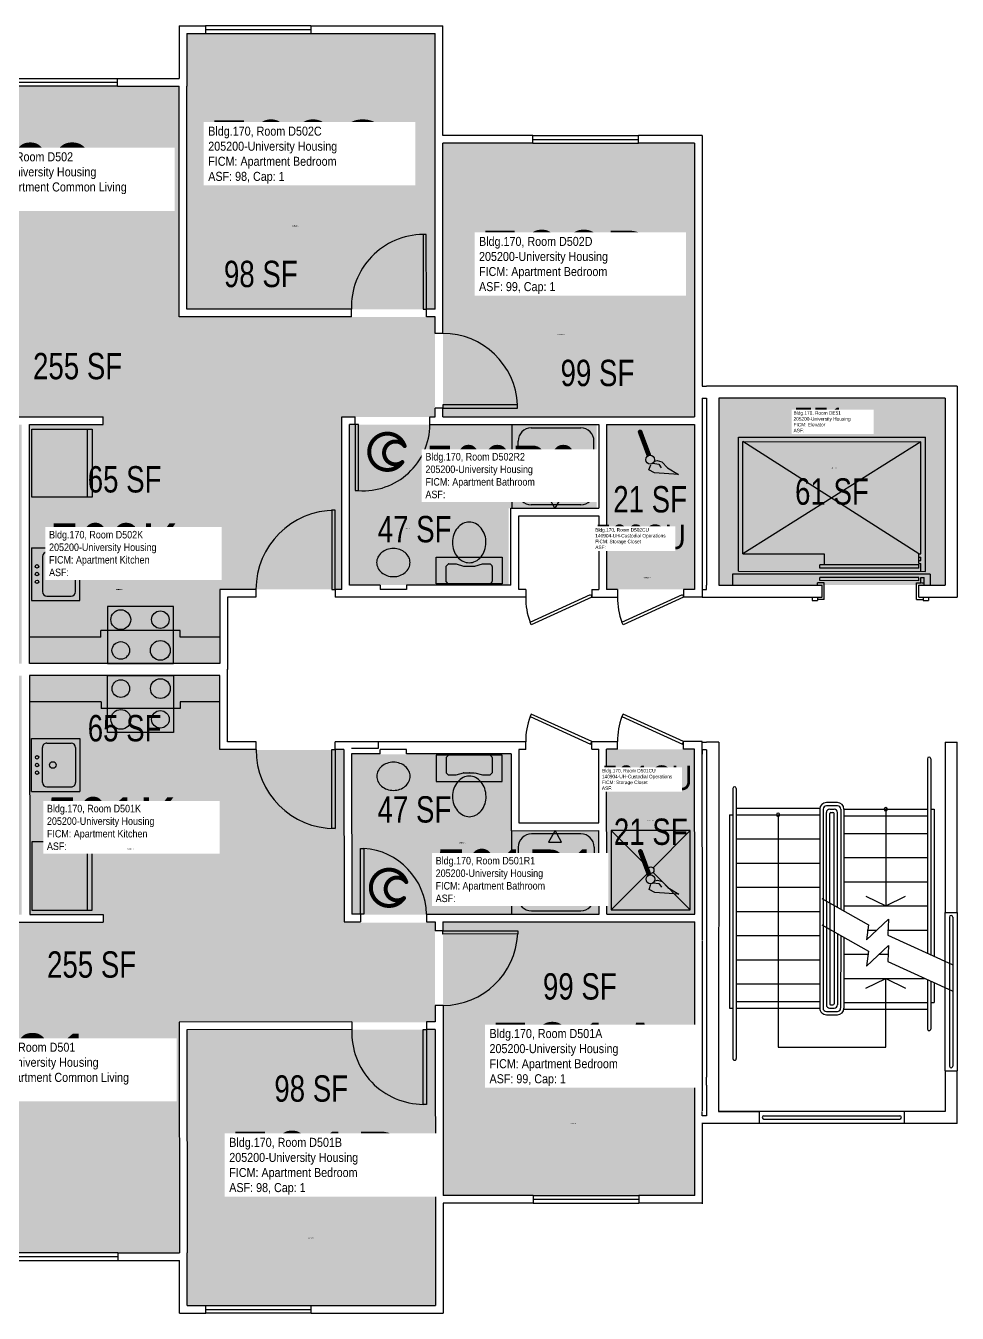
# Model space of a CAD drawing. Header units: inches. Extents: x -54 to 1917, y -52 to 2058.
# Drawn here: x 178 to 602, y 0 to 586 of the extents above; entities that cross this region are included whole.
import ezdxf
from ezdxf.enums import TextEntityAlignment as Align

# ---------------------------------------------------------------- set-up
doc = ezdxf.new("R2010")
doc.units = ezdxf.units.IN
doc.header["$LTSCALE"] = 10
doc.header["$MEASUREMENT"] = 0
doc.layers.get('0').update_dxf_attribs({"linetype": 'CONTINUOUS'})
for name, color, linetype in [('A-DOOR', 2, 'CONTINUOUS'), ('A-FLOR', 3, 'CONTINUOUS'), ('A-GLAZ', 1, 'CONTINUOUS'), ('A-IDEN-ICON', 4, 'CONTINUOUS'), ('A-IDEN-RNUM', 7, 'CONTINUOUS'), ('A-IDEN-SNUM', 4, 'CONTINUOUS'), ('A-IDEN-VNUM', 4, 'CONTINUOUS'), ('A-WALL', 5, 'CONTINUOUS'), ('AREA-TEXT', 3, 'CONTINUOUS'), ('P-SANR-FIXT', 2, 'CONTINUOUS'), ('Rooms-Category-Color', 7, 'CONTINUOUS'), ('Rooms-College-Color', 7, 'CONTINUOUS'), ('Rooms-Department-Color', 7, 'CONTINUOUS'), ('Rooms-Division-Color', 7, 'CONTINUOUS'), ('Rooms-Information', 7, 'CONTINUOUS')]:
    doc.layers.add(name, color=color, linetype=linetype)
doc.styles.add('CP_AREA', font='arial.ttf', dxfattribs={"height": 15})
doc.styles.add('CP_ROOMSNUMBER', font='arial.ttf', dxfattribs={"height": 1})
doc.styles.add('CP_ROOMVNUMBER', font='arial.ttf', dxfattribs={"width": 0.85, "height": 0.075})

# ---------------------------------------------------------------- blocks, each defined once
blk = doc.blocks.new('CPCUST')
at = {"color": 0, "linetype": 'ByBlock'}
for p, q in [((0.0262, -0.0408), (0.0446, -0.0406)), ((0.0297, -0.0341), (0.0376, -0.0302)), ((0.0376, -0.0302), (0.0533, -0.0324)), ((0.0446, -0.0406), (0.0543, -0.0505)), ((0.0533, -0.0324), (0.0745, -0.0479)), ((0.0171, -0.0639), (0.02, -0.0466)), ((0.0358, -0.0705), (0.0171, -0.0639)), ((0.1117, -0.0625), (0.0358, -0.0705)), ((0.0745, -0.0479), (0.1117, -0.0625))]:
    blk.add_line(p, q, dxfattribs=at)
at = {"color": 0, "linetype": 'ByBlock', "const_width": 0.0075}
blk.add_lwpolyline([(-0.0332, 0.0481, 1), (-0.0268, 0.0519, 1)], format="xyb", close=True, dxfattribs=at)
at = {"color": 0, "linetype": 'ByBlock', "const_width": 0.015}
blk.add_lwpolyline([(-0.03, 0.05), (0.01, -0.0193)], dxfattribs=at)
at = {"color": 0, "linetype": 'ByBlock'}
blk.add_circle((0.0158, -0.0313), 0.0141, dxfattribs=at)
blk = doc.blocks.new('CPBATH')
at = {"color": 0, "linetype": 'ByBlock', "const_width": 0.0127}
for points in [[(0.0571, 0.0168, 0.861492), (-0.0551, 0, 1)], [(-0.0551, 0, 0.726902), (0.0487, -0.0337, 1)], [(0.0571, 0.0168, 0.729002), (-0.0084, -0.0042, 1)], [(-0.0084, -0.0042, 0.609468), (0.0487, -0.0337, 1)]]:
    blk.add_lwpolyline(points, format="xyb", dxfattribs=at)
at = {"color": 0, "linetype": 'ByBlock', "const_width": 0.00637}
for points in [[(0.0544, 0.0152, 1), (0.0599, 0.0184, 1)], [(0.0459, -0.0353, 1), (0.0515, -0.0321, 1)]]:
    blk.add_lwpolyline(points, format="xyb", close=True, dxfattribs=at)

msp = doc.modelspace()

# ---------------------------------------------------------------- hatches: boundary and pattern name
at = {"layer": 'Rooms-Category-Color', "true_color": 0x728ef3}
for points in [[(251.57, 582.77), (364.57, 582.77), (364.57, 457.27), (251.57, 457.27)], [(360.56, 408.22), (364.56, 408.22), (364.56, 412.22), (364.56, 453.72), (248.06, 453.72), (248.06, 558.72), (120.06, 558.72), (120.06, 453.72), (52.06, 453.72), (52.06, 408.22), (56.06, 408.22), (90.06, 408.22), (141.31, 408.22), (141.31, 404.72), (136.06, 404.72), (136.06, 295.97), (176.56, 295.97), (176.56, 404.72), (171.31, 404.72), (171.31, 408.22), (213.55, 408.22), (213.55, 404.72), (266.56, 404.72), (266.56, 329.77), (322.06, 329.77), (322.06, 408.22)], [(368.07, 532.77), (482.59, 532.77), (482.6, 408.27), (368.1, 408.27)], [(266.56, 404.72), (180.06, 404.72), (180.06, 295.97), (266.56, 295.97)], [(329.56, 404.72), (325.56, 404.72), (325.56, 331.72), (398.06, 331.72), (398.06, 366.72), (438.06, 366.72), (438.06, 404.72), (359.56, 404.72)], [(442.57, 404.77), (482.57, 404.77), (482.57, 329.77), (442.57, 329.77)], [(360.56, 178.22), (364.56, 178.22), (364.56, 174.22), (364.56, 132.72), (248.06, 132.72), (248.06, 27.72), (120.06, 27.72), (120.06, 132.72), (52.06, 132.72), (52.06, 178.22), (56.06, 178.22), (90.06, 178.22), (141.31, 178.22), (141.31, 181.72), (136.06, 181.72), (136.06, 290.47), (176.56, 290.47), (176.56, 181.72), (171.31, 181.72), (171.31, 178.22), (213.55, 178.22), (213.55, 181.72), (266.56, 181.72), (266.56, 256.67), (323.06, 256.72), (323.06, 178.22)], [(266.56, 181.72), (180.06, 181.72), (180.06, 290.47), (266.56, 290.47)], [(330.56, 181.72), (326.56, 181.72), (326.56, 254.72), (399.06, 254.72), (399.06, 219.72), (439.06, 219.72), (439.06, 181.72), (360.56, 181.72)], [(442.65, 257.02), (482.65, 257.03), (482.65, 182.03), (442.65, 182.02)], [(368.11, 178.48), (482.64, 178.55), (482.71, 54.05), (368.21, 53.98)], [(251.73, 3.92), (364.73, 3.98), (364.66, 129.48), (251.66, 129.42)]]:
    msp.add_hatch(color=171, dxfattribs=at).paths.add_polyline_path(points)
at = {"layer": 'Rooms-Category-Color', "true_color": 0xadadad}
msp.add_hatch(color=253, dxfattribs=at).paths.add_polyline_path([(493.57, 331.83), (596.57, 331.82), (596.58, 416.82), (493.58, 416.83)])
at = {"layer": 'Rooms-College-Color', "true_color": 0xadadad}
for points in [[(251.57, 582.77), (364.57, 582.77), (364.57, 457.27), (251.57, 457.27)], [(360.56, 408.22), (364.56, 408.22), (364.56, 412.22), (364.56, 453.72), (248.06, 453.72), (248.06, 558.72), (120.06, 558.72), (120.06, 453.72), (52.06, 453.72), (52.06, 408.22), (56.06, 408.22), (90.06, 408.22), (141.31, 408.22), (141.31, 404.72), (136.06, 404.72), (136.06, 295.97), (176.56, 295.97), (176.56, 404.72), (171.31, 404.72), (171.31, 408.22), (213.55, 408.22), (213.55, 404.72), (266.56, 404.72), (266.56, 329.77), (322.06, 329.77), (322.06, 408.22)], [(368.07, 532.77), (482.59, 532.77), (482.6, 408.27), (368.1, 408.27)], [(493.57, 331.83), (596.57, 331.82), (596.58, 416.82), (493.58, 416.83)], [(266.56, 404.72), (180.06, 404.72), (180.06, 295.97), (266.56, 295.97)], [(329.56, 404.72), (325.56, 404.72), (325.56, 331.72), (398.06, 331.72), (398.06, 366.72), (438.06, 366.72), (438.06, 404.72), (359.56, 404.72)], [(442.57, 404.77), (482.57, 404.77), (482.57, 329.77), (442.57, 329.77)], [(360.56, 178.22), (364.56, 178.22), (364.56, 174.22), (364.56, 132.72), (248.06, 132.72), (248.06, 27.72), (120.06, 27.72), (120.06, 132.72), (52.06, 132.72), (52.06, 178.22), (56.06, 178.22), (90.06, 178.22), (141.31, 178.22), (141.31, 181.72), (136.06, 181.72), (136.06, 290.47), (176.56, 290.47), (176.56, 181.72), (171.31, 181.72), (171.31, 178.22), (213.55, 178.22), (213.55, 181.72), (266.56, 181.72), (266.56, 256.67), (323.06, 256.72), (323.06, 178.22)], [(266.56, 181.72), (180.06, 181.72), (180.06, 290.47), (266.56, 290.47)], [(330.56, 181.72), (326.56, 181.72), (326.56, 254.72), (399.06, 254.72), (399.06, 219.72), (439.06, 219.72), (439.06, 181.72), (360.56, 181.72)], [(442.65, 257.02), (482.65, 257.03), (482.65, 182.03), (442.65, 182.02)], [(368.11, 178.48), (482.64, 178.55), (482.71, 54.05), (368.21, 53.98)], [(251.73, 3.92), (364.73, 3.98), (364.66, 129.48), (251.66, 129.42)]]:
    msp.add_hatch(color=253, dxfattribs=at).paths.add_polyline_path(points)
at = {"layer": 'Rooms-Department-Color', "true_color": 0x604aed}
for points in [[(251.57, 582.77), (364.57, 582.77), (364.57, 457.27), (251.57, 457.27)], [(360.56, 408.22), (364.56, 408.22), (364.56, 412.22), (364.56, 453.72), (248.06, 453.72), (248.06, 558.72), (120.06, 558.72), (120.06, 453.72), (52.06, 453.72), (52.06, 408.22), (56.06, 408.22), (90.06, 408.22), (141.31, 408.22), (141.31, 404.72), (136.06, 404.72), (136.06, 295.97), (176.56, 295.97), (176.56, 404.72), (171.31, 404.72), (171.31, 408.22), (213.55, 408.22), (213.55, 404.72), (266.56, 404.72), (266.56, 329.77), (322.06, 329.77), (322.06, 408.22)], [(368.07, 532.77), (482.59, 532.77), (482.6, 408.27), (368.1, 408.27)], [(266.56, 404.72), (180.06, 404.72), (180.06, 295.97), (266.56, 295.97)], [(329.56, 404.72), (325.56, 404.72), (325.56, 331.72), (398.06, 331.72), (398.06, 366.72), (438.06, 366.72), (438.06, 404.72), (359.56, 404.72)], [(442.57, 404.77), (482.57, 404.77), (482.57, 329.77), (442.57, 329.77)], [(360.56, 178.22), (364.56, 178.22), (364.56, 174.22), (364.56, 132.72), (248.06, 132.72), (248.06, 27.72), (120.06, 27.72), (120.06, 132.72), (52.06, 132.72), (52.06, 178.22), (56.06, 178.22), (90.06, 178.22), (141.31, 178.22), (141.31, 181.72), (136.06, 181.72), (136.06, 290.47), (176.56, 290.47), (176.56, 181.72), (171.31, 181.72), (171.31, 178.22), (213.55, 178.22), (213.55, 181.72), (266.56, 181.72), (266.56, 256.67), (323.06, 256.72), (323.06, 178.22)], [(266.56, 181.72), (180.06, 181.72), (180.06, 290.47), (266.56, 290.47)], [(330.56, 181.72), (326.56, 181.72), (326.56, 254.72), (399.06, 254.72), (399.06, 219.72), (439.06, 219.72), (439.06, 181.72), (360.56, 181.72)], [(442.65, 257.02), (482.65, 257.03), (482.65, 182.03), (442.65, 182.02)], [(368.11, 178.48), (482.64, 178.55), (482.71, 54.05), (368.21, 53.98)], [(251.73, 3.92), (364.73, 3.98), (364.66, 129.48), (251.66, 129.42)]]:
    msp.add_hatch(color=173, dxfattribs=at).paths.add_polyline_path(points)
at = {"layer": 'Rooms-Department-Color', "true_color": 0xacacac}
msp.add_hatch(color=253, dxfattribs=at).paths.add_polyline_path([(493.57, 331.83), (596.57, 331.82), (596.58, 416.82), (493.58, 416.83)])
at = {"layer": 'Rooms-Division-Color', "true_color": 0x604aed}
for points in [[(251.57, 582.77), (364.57, 582.77), (364.57, 457.27), (251.57, 457.27)], [(360.56, 408.22), (364.56, 408.22), (364.56, 412.22), (364.56, 453.72), (248.06, 453.72), (248.06, 558.72), (120.06, 558.72), (120.06, 453.72), (52.06, 453.72), (52.06, 408.22), (56.06, 408.22), (90.06, 408.22), (141.31, 408.22), (141.31, 404.72), (136.06, 404.72), (136.06, 295.97), (176.56, 295.97), (176.56, 404.72), (171.31, 404.72), (171.31, 408.22), (213.55, 408.22), (213.55, 404.72), (266.56, 404.72), (266.56, 329.77), (322.06, 329.77), (322.06, 408.22)], [(368.07, 532.77), (482.59, 532.77), (482.6, 408.27), (368.1, 408.27)], [(266.56, 404.72), (180.06, 404.72), (180.06, 295.97), (266.56, 295.97)], [(329.56, 404.72), (325.56, 404.72), (325.56, 331.72), (398.06, 331.72), (398.06, 366.72), (438.06, 366.72), (438.06, 404.72), (359.56, 404.72)], [(442.57, 404.77), (482.57, 404.77), (482.57, 329.77), (442.57, 329.77)], [(360.56, 178.22), (364.56, 178.22), (364.56, 174.22), (364.56, 132.72), (248.06, 132.72), (248.06, 27.72), (120.06, 27.72), (120.06, 132.72), (52.06, 132.72), (52.06, 178.22), (56.06, 178.22), (90.06, 178.22), (141.31, 178.22), (141.31, 181.72), (136.06, 181.72), (136.06, 290.47), (176.56, 290.47), (176.56, 181.72), (171.31, 181.72), (171.31, 178.22), (213.55, 178.22), (213.55, 181.72), (266.56, 181.72), (266.56, 256.67), (323.06, 256.72), (323.06, 178.22)], [(266.56, 181.72), (180.06, 181.72), (180.06, 290.47), (266.56, 290.47)], [(330.56, 181.72), (326.56, 181.72), (326.56, 254.72), (399.06, 254.72), (399.06, 219.72), (439.06, 219.72), (439.06, 181.72), (360.56, 181.72)], [(442.65, 257.02), (482.65, 257.03), (482.65, 182.03), (442.65, 182.02)], [(368.11, 178.48), (482.64, 178.55), (482.71, 54.05), (368.21, 53.98)], [(251.73, 3.92), (364.73, 3.98), (364.66, 129.48), (251.66, 129.42)]]:
    msp.add_hatch(color=173, dxfattribs=at).paths.add_polyline_path(points)
at = {"layer": 'Rooms-Division-Color', "true_color": 0xadadad}
msp.add_hatch(color=253, dxfattribs=at).paths.add_polyline_path([(493.57, 331.83), (596.57, 331.82), (596.58, 416.82), (493.58, 416.83)])

# ---------------------------------------------------------------- linework, layer by layer
at = {"layer": 'A-DOOR'}
for p, q in [((359.06, 491.27), (359.07, 457.27)), ((360.56, 491.27), (359.06, 491.27)), ((360.57, 457.27), (360.56, 491.27)), ((359.07, 457.27), (360.57, 457.27)), ((402.05, 413.77), (368.05, 413.77)), ((368.05, 413.77), (368.05, 412.27)), ((368.05, 412.27), (402.05, 412.27)), ((402.05, 412.27), (402.05, 413.77)), ((328.2, 404.77), (328.2, 374.77)), ((329.7, 404.77), (328.2, 404.77)), ((329.7, 374.77), (329.7, 404.77)), ((328.2, 374.77), (329.7, 374.77)), ((317.57, 365.77), (317.57, 329.77)), ((319.07, 365.77), (317.57, 365.77)), ((319.07, 329.77), (319.07, 365.77)), ((317.57, 329.77), (319.07, 329.77)), ((407.77, 314.89), (435.3, 327.42)), ((435.82, 326.27), (408.29, 313.74)), ((435.3, 327.42), (435.82, 326.27)), ((449.52, 314.89), (477.05, 327.42)), ((477.57, 326.27), (450.04, 313.74)), ((477.05, 327.42), (477.57, 326.27)), ((408.29, 313.74), (407.77, 314.89)), ((450.04, 313.74), (449.52, 314.89)), ((408.3, 273.04), (407.78, 271.89)), ((407.78, 271.89), (435.32, 259.37)), ((435.84, 260.52), (408.3, 273.04)), ((450.05, 273.06), (449.53, 271.91)), ((449.53, 271.91), (477.07, 259.4)), ((477.59, 260.54), (450.05, 273.06)), ((435.32, 259.37), (435.84, 260.52)), ((477.07, 259.4), (477.59, 260.54)), ((317.61, 220.96), (317.59, 256.96)), ((317.59, 256.96), (319.09, 256.96)), ((319.09, 256.96), (319.11, 220.96)), ((319.11, 220.96), (317.61, 220.96)), ((330.62, 211.96), (332.12, 211.96)), ((330.64, 181.96), (330.62, 211.96)), ((332.12, 211.96), (332.14, 181.96)), ((332.14, 181.96), (330.64, 181.96)), ((368.12, 174.48), (402.12, 174.5)), ((368.12, 172.98), (368.12, 174.48)), ((402.12, 173), (368.12, 172.98)), ((402.12, 174.5), (402.12, 173)), ((359.17, 95.48), (359.16, 129.48)), ((359.16, 129.48), (360.66, 129.48)), ((360.66, 129.48), (360.67, 95.48)), ((360.67, 95.48), (359.17, 95.48))]:
    msp.add_line(p, q, dxfattribs=at)
for centre, radius, start, end in [((359.27, 458.53), 32.74, 90.37521, 182.2112), ((368.03, 412.21), 34.06, 2.61913, 89.92593), ((331.83, 405.06), 30.37, 265.97113, 359.44973), ((319.07, 329.77), 36, 90.00104, 180.00104), ((434.9, 325.38), 29.09, 178.24893, 201.15028), ((476.65, 325.38), 29.09, 178.24893, 201.15028), ((434.92, 261.41), 29.09, 158.88213, 181.78348), ((476.67, 261.43), 29.09, 158.88213, 181.78348), ((319.09, 256.96), 36, 180.03137, 270.03137), ((330.04, 181.44), 30.6, 1.01298, 86.11216), ((368.09, 174.54), 34.06, 270.10648, 357.41328), ((359.37, 128.22), 32.74, 177.82121, 269.6572)]:
    msp.add_arc(centre, radius, start, end, dxfattribs=at)
at = {"layer": 'A-FLOR'}
for p, q in [((502.56, 338.02), (502.57, 399.02)), ((502.57, 399.02), (587.57, 399.01)), ((587.56, 338.01), (587.57, 399.01)), ((504.56, 346.02), (504.57, 397.02)), ((585.57, 397.01), (504.56, 346.02)), ((504.57, 397.02), (585.57, 397.01)), ((584.56, 346.01), (504.57, 397.02)), ((585.56, 346.01), (585.57, 397.01)), ((504.56, 346.02), (541.56, 346.02)), ((541.56, 346.02), (541.56, 341.02)), ((584.56, 346.01), (585.56, 346.01)), ((584.56, 341.51), (584.56, 346.01)), ((584.56, 341.01), (539.56, 341.02)), ((539.56, 339.52), (539.56, 341.02)), ((584.56, 344.51), (585.56, 344.51)), ((584.56, 343.01), (585.56, 343.01)), ((584.56, 341.51), (585.56, 341.51)), ((584.56, 339.51), (584.56, 341.01)), ((585.56, 343.01), (585.56, 344.51)), ((585.56, 338.01), (585.56, 341.51)), ((499.81, 336.77), (499.81, 331.77)), ((589.81, 336.76), (499.81, 336.77)), ((502.56, 338.02), (587.56, 338.01)), ((584.56, 339.51), (539.56, 339.52)), ((539.56, 333.77), (539.56, 335.27)), ((584.56, 335.26), (539.56, 335.27)), ((584.56, 333.76), (584.56, 335.26)), ((585.56, 332.76), (585.56, 335.26)), ((585.56, 335.26), (587.06, 335.26)), ((587.06, 331.76), (587.06, 335.26)), ((589.81, 336.76), (589.81, 331.76)), ((541.56, 332.77), (538.56, 332.77)), ((538.56, 331.77), (538.56, 332.77)), ((584.56, 333.76), (539.56, 333.77)), ((541.56, 325.27), (541.56, 332.77)), ((583.56, 325.26), (583.56, 332.76)), ((583.56, 332.76), (585.56, 332.76)), ((585.81, 332.76), (586.81, 332.76)), ((536.07, 326.27), (536.07, 324.77)), ((536.07, 324.77), (538.57, 324.77)), ((538.57, 326.27), (538.57, 324.77)), ((538.57, 326.27), (538.57, 325.27)), ((541.56, 325.27), (538.57, 325.27)), ((583.56, 325.26), (586.55, 325.26)), ((586.55, 326.26), (586.55, 324.76)), ((586.55, 324.76), (589.05, 324.76)), ((589.05, 326.26), (589.05, 324.76)), ((588.55, 252.76), (588.54, 164.15)), ((590.05, 252.76), (590.04, 163.47)), ((500.05, 239.27), (500.04, 116.27)), ((501.55, 239.27), (501.54, 116.27)), ((501.55, 230.27), (539.59, 230.27)), ((539.55, 229.77), (539.54, 139.27)), ((541.05, 229.77), (541.04, 139.27)), ((547.55, 232.77), (542.55, 232.77)), ((547.55, 231.27), (542.55, 231.27)), ((544.05, 229.77), (546.05, 229.77)), ((549.05, 229.77), (549.05, 184.15)), ((550.55, 229.77), (588.55, 229.76)), ((550.55, 229.77), (550.55, 183.3)), ((569.55, 229.76), (569.55, 185.76)), ((590.05, 229.76), (591.55, 229.76)), ((591.55, 229.76), (591.54, 162.79)), ((498.55, 227.27), (498.54, 139.27)), ((498.55, 227.27), (500.05, 227.27)), ((501.55, 227.27), (539.55, 227.27)), ((520.55, 227.27), (520.54, 121.48)), ((542.55, 187.98), (542.55, 228.27)), ((544.05, 187.13), (544.05, 227.77)), ((544.55, 228.27), (545.55, 228.27)), ((546.05, 185.99), (546.05, 227.77)), ((547.55, 185.14), (547.55, 228.27)), ((550.55, 226.77), (588.55, 226.76)), ((550.55, 218.77), (588.55, 218.76)), ((501.55, 216.27), (539.55, 216.27)), ((501.55, 205.27), (539.55, 205.27)), ((550.55, 207.77), (588.55, 207.76)), ((501.55, 194.27), (539.55, 194.27)), ((550.55, 196.77), (588.55, 196.76)), ((540.54, 189.12), (561.64, 177.15)), ((542.55, 187.98), (542.54, 140.77)), ((560.55, 190.16), (569.55, 185.76)), ((569.55, 185.76), (578.55, 190.16)), ((501.55, 183.27), (539.55, 183.27)), ((544.05, 187.13), (544.04, 141.27)), ((546.05, 185.99), (546.04, 141.27)), ((547.55, 185.14), (547.55, 185)), ((550.55, 185.77), (588.55, 185.76)), ((540.54, 177.12), (561.64, 165.15)), ((560.81, 170.3), (570.77, 179.68)), ((561.64, 177.15), (560.81, 170.3)), ((570.77, 179.68), (570.47, 172.45)), ((598.55, 180.65), (598.54, 112.87)), ((600.05, 180.65), (600.04, 112.87)), ((501.55, 172.27), (539.55, 172.27)), ((547.55, 173), (547.54, 140.77)), ((549.05, 172.15), (549.04, 139.27)), ((550.55, 171.3), (550.54, 139.27)), ((561.1, 174.76), (565.3, 174.76)), ((570.31, 174.76), (588.55, 174.76)), ((570.47, 172.45), (599.79, 159.17)), ((560.81, 158.3), (570.77, 167.68)), ((561.64, 165.15), (560.81, 158.3)), ((570.77, 167.68), (570.47, 160.45)), ((501.54, 161.27), (539.54, 161.27)), ((550.54, 163.77), (561.22, 163.76)), ((566.36, 163.76), (570.35, 163.76)), ((570.47, 160.45), (599.78, 147.17)), ((550.54, 152.77), (587.19, 152.76)), ((560.54, 148.37), (569.54, 152.77)), ((569.54, 152.77), (578.54, 148.37)), ((569.54, 121.47), (569.54, 152.77)), ((501.54, 150.27), (539.54, 150.27)), ((588.54, 152.15), (588.54, 129.76)), ((590.04, 151.47), (590.04, 129.76)), ((591.54, 150.79), (591.54, 141.76)), ((501.54, 142.27), (539.54, 142.27)), ((544.54, 140.77), (545.54, 140.77)), ((550.54, 141.77), (588.54, 141.76)), ((590.04, 141.76), (591.54, 141.76)), ((498.54, 139.27), (500.04, 139.27)), ((501.54, 139.27), (539.54, 139.27)), ((542.54, 137.77), (547.54, 137.77)), ((542.54, 136.27), (547.54, 136.27)), ((544.04, 139.27), (546.04, 139.27)), ((550.54, 138.77), (588.54, 138.76)), ((520.54, 121.48), (569.54, 121.47)), ((514.15, 90.27), (575.92, 90.26)), ((514.15, 88.77), (575.92, 88.76))]:
    msp.add_line(p, q, dxfattribs=at)
for centre, radius, start, end in [((589.3, 252.76), 0.75, 359.9938, 179.9938), ((500.8, 239.27), 0.75, 359.9938, 179.9938), ((542.55, 229.77), 3, 89.9938, 179.9938), ((542.55, 229.77), 1.5, 89.9938, 179.9938), ((544.05, 228.27), 1.5, 89.9938, 179.9938), ((546.05, 228.27), 1.5, 359.9938, 89.9938), ((547.55, 229.77), 3, 359.9938, 89.9938), ((547.55, 229.77), 1.5, 359.9938, 89.9938), ((569.55, 229.76), 0.75, 89.9938, 269.9938), ((569.55, 229.76), 0.75, 269.9938, 89.9938), ((520.55, 227.27), 0.75, 89.9938, 269.9938), ((520.55, 227.27), 0.75, 269.9938, 89.9938), ((544.55, 227.77), 0.5, 89.9938, 179.9938), ((545.55, 227.77), 0.5, 359.9938, 89.9938), ((599.3, 180.65), 0.75, 359.9938, 179.9938), ((544.04, 140.77), 1.5, 179.9938, 269.9938), ((544.54, 141.27), 0.5, 179.9938, 269.9938), ((545.54, 141.27), 0.5, 269.9938, 359.9938), ((546.04, 140.77), 1.5, 269.9938, 359.9938), ((542.54, 139.27), 3, 179.9938, 269.9938), ((542.54, 139.27), 1.5, 179.9938, 269.9938), ((547.54, 139.27), 1.5, 269.9938, 359.9938), ((547.54, 139.27), 3, 269.9938, 359.9938), ((589.29, 129.76), 0.75, 179.9938, 359.9938), ((500.79, 116.27), 0.75, 179.9938, 359.9938), ((599.29, 112.87), 0.75, 179.9938, 359.9938), ((514.15, 89.52), 0.75, 89.9938, 269.9938), ((575.92, 89.51), 0.75, 269.9938, 89.9938)]:
    msp.add_arc(centre, radius, start, end, dxfattribs=at)
at = {"layer": 'A-GLAZ'}
for p, q in [((308.07, 586.27), (260.07, 586.27)), ((260.07, 584.52), (308.07, 584.52)), ((260.07, 582.77), (308.07, 582.77)), ((148.07, 562.27), (220.07, 562.27)), ((220.07, 560.52), (148.07, 560.52)), ((220.07, 558.77), (148.07, 558.77)), ((409.07, 536.27), (457.07, 536.27)), ((409.07, 534.52), (457.07, 534.52)), ((409.07, 532.77), (457.07, 532.77)), ((409.21, 54.01), (457.21, 54.03)), ((409.21, 52.26), (457.21, 52.28)), ((409.21, 50.51), (457.21, 50.53)), ((220.22, 27.9), (148.22, 27.86)), ((220.22, 26.15), (148.22, 26.11)), ((148.22, 24.36), (220.22, 24.4)), ((260.23, 3.92), (308.23, 3.95)), ((260.23, 2.17), (308.23, 2.2)), ((308.23, 0.45), (260.23, 0.42))]:
    msp.add_line(p, q, dxfattribs=at)
at = {"layer": 'A-WALL'}
for p, q in [((248.07, 586.27), (248.07, 562.27)), ((248.07, 586.27), (260.07, 586.27)), ((260.07, 586.27), (260.07, 582.77)), ((308.07, 586.27), (308.07, 582.77)), ((308.07, 586.27), (368.07, 586.27)), ((368.07, 536.27), (368.07, 586.27)), ((251.57, 582.77), (251.57, 558.77)), ((251.57, 582.77), (260.07, 582.77)), ((308.07, 582.77), (364.57, 582.77)), ((364.57, 536.27), (364.57, 582.77)), ((220.07, 558.77), (220.07, 562.27)), ((220.07, 562.27), (248.07, 562.27)), ((220.07, 558.77), (248.07, 558.77)), ((248.07, 453.77), (248.07, 558.77)), ((251.57, 457.27), (251.57, 558.77)), ((364.57, 457.27), (364.57, 536.27)), ((409.07, 536.27), (368.07, 536.27)), ((409.07, 532.77), (409.07, 536.27)), ((457.07, 532.77), (457.07, 536.27)), ((486.07, 536.27), (457.07, 536.27)), ((486.07, 536.27), (486.07, 530.77)), ((368.07, 446.27), (368.07, 532.77)), ((409.07, 532.77), (368.07, 532.77)), ((482.57, 532.77), (457.07, 532.77)), ((482.57, 532.77), (482.57, 408.27)), ((486.07, 532.77), (486.07, 499.77)), ((486.07, 499.77), (486.07, 494.27)), ((486.07, 494.27), (486.07, 422.27)), ((326.57, 457.27), (251.57, 457.27)), ((326.57, 453.77), (326.57, 457.27)), ((360.57, 453.77), (360.57, 457.27)), ((364.57, 457.27), (360.57, 457.27)), ((326.57, 453.77), (248.07, 453.77)), ((364.57, 453.77), (360.57, 453.77)), ((364.57, 446.27), (364.57, 453.77)), ((368.07, 446.27), (364.57, 446.27)), ((486.07, 422.27), (488.07, 422.27)), ((596.57, 422.26), (488.07, 422.27)), ((602.08, 422.26), (596.58, 422.26)), ((602.07, 422.26), (602.06, 326.26)), ((486.07, 416.77), (486.07, 331.77)), ((486.07, 416.77), (488.07, 416.77)), ((488.07, 416.77), (488.06, 331.77)), ((493.57, 416.77), (493.56, 331.77)), ((596.57, 416.76), (493.57, 416.77)), ((596.57, 416.76), (596.56, 331.76)), ((368.05, 412.27), (364.57, 412.27)), ((364.57, 408.27), (364.57, 412.27)), ((368.05, 408.27), (368.05, 412.27)), ((171.32, 408.27), (213.56, 408.27)), ((180.07, 404.77), (213.56, 404.77)), ((180.07, 296.02), (180.07, 404.77)), ((213.56, 404.77), (213.56, 408.27)), ((322.07, 408.27), (328.2, 408.27)), ((322.07, 329.77), (322.07, 408.27)), ((328.2, 404.77), (325.57, 404.77)), ((325.57, 331.77), (325.57, 404.77)), ((328.2, 404.77), (328.2, 408.27)), ((362.2, 404.77), (362.2, 408.27)), ((362.2, 408.27), (364.57, 408.27)), ((362.2, 404.77), (439.07, 404.77)), ((368.05, 408.27), (482.57, 408.27)), ((439.07, 404.77), (439.07, 366.77)), ((442.57, 404.77), (442.57, 329.77)), ((442.57, 404.77), (482.57, 404.77)), ((482.57, 404.77), (482.57, 329.77)), ((399.07, 366.77), (439.07, 366.77)), ((399.07, 331.77), (399.07, 366.77)), ((402.57, 363.27), (439.07, 363.27)), ((402.57, 329.77), (402.57, 363.27)), ((439.07, 363.27), (439.07, 329.77)), ((283.07, 329.77), (266.57, 329.77)), ((266.57, 329.77), (266.57, 296.02)), ((283.07, 329.77), (283.07, 326.27)), ((322.07, 329.77), (319.07, 329.77)), ((319.07, 329.77), (319.07, 326.27)), ((339.57, 331.77), (325.57, 331.77)), ((339.57, 331.77), (339.57, 329.77)), ((351.57, 329.77), (339.57, 329.77)), ((351.57, 331.77), (351.57, 329.77)), ((399.07, 331.77), (351.57, 331.77)), ((405.82, 329.77), (402.57, 329.77)), ((405.82, 329.77), (405.82, 326.27)), ((435.82, 329.77), (435.82, 326.27)), ((435.82, 329.77), (439.07, 329.77)), ((447.57, 329.77), (442.57, 329.77)), ((447.57, 329.77), (447.57, 326.27)), ((477.57, 329.77), (477.57, 326.27)), ((482.57, 329.77), (477.57, 329.77)), ((486.07, 331.77), (486.07, 329.77)), ((486.07, 331.77), (486.07, 326.27)), ((486.07, 329.77), (488.07, 329.77)), ((486.07, 329.77), (488.07, 329.77)), ((488.07, 329.77), (488.07, 331.77)), ((493.56, 331.77), (540.56, 331.77)), ((540.56, 326.27), (540.56, 331.77)), ((584.56, 326.26), (584.56, 331.76)), ((584.56, 331.76), (596.56, 331.76)), ((283.07, 326.27), (270.07, 326.27)), ((270.07, 326.27), (270.07, 293.27)), ((405.82, 326.27), (319.07, 326.27)), ((435.82, 326.27), (447.57, 326.27)), ((486.07, 326.27), (477.57, 326.27)), ((486.07, 326.27), (488.07, 326.27)), ((488.06, 326.27), (540.56, 326.27)), ((584.56, 326.26), (602.06, 326.26)), ((266.57, 296.02), (180.07, 296.02)), ((270.09, 260.43), (270.07, 293.43)), ((266.58, 290.68), (180.08, 290.63)), ((180.08, 290.63), (180.14, 181.88)), ((266.59, 256.93), (266.58, 290.68)), ((283.09, 260.44), (270.09, 260.43)), ((283.09, 256.94), (283.09, 260.44)), ((326.59, 260.46), (319.09, 260.46)), ((319.09, 256.96), (319.09, 260.46)), ((338.59, 260.47), (326.59, 260.46)), ((405.84, 260.5), (338.59, 260.47)), ((338.59, 260.47), (338.59, 257.47)), ((405.84, 257), (405.84, 260.5)), ((435.84, 260.52), (447.59, 260.53)), ((435.84, 257.02), (435.84, 260.52)), ((447.59, 257.03), (447.59, 260.53)), ((486.09, 260.55), (477.59, 260.54)), ((477.59, 257.04), (477.59, 260.54)), ((486.08, 260.27), (488.08, 260.27)), ((486.1, 255.05), (486.09, 260.55)), ((493.55, 260.27), (488.05, 260.27)), ((493.55, 260.27), (493.54, 92.27)), ((596.55, 260.26), (602.05, 260.26)), ((596.55, 260.26), (596.55, 182.76)), ((602.05, 182.76), (602.05, 260.26)), ((283.09, 256.94), (266.59, 256.93)), ((323.09, 256.96), (319.09, 256.96)), ((323.09, 256.96), (323.14, 178.46)), ((338.59, 257.47), (326.59, 257.46)), ((339.6, 254.97), (326.6, 254.96)), ((326.6, 254.96), (326.64, 181.96)), ((339.6, 254.97), (339.59, 256.97)), ((351.59, 256.97), (339.59, 256.97)), ((351.6, 254.97), (351.59, 256.97)), ((399.1, 255), (351.6, 254.97)), ((399.1, 255), (399.11, 220)), ((405.84, 257), (402.59, 257)), ((402.59, 257), (402.61, 223.5)), ((435.84, 257.02), (439.09, 257.02)), ((439.11, 223.52), (439.09, 257.02)), ((447.59, 257.03), (442.59, 257.02)), ((442.64, 182.02), (442.59, 257.02)), ((482.59, 257.05), (477.59, 257.04)), ((482.64, 182.05), (482.59, 257.05)), ((486.08, 256.77), (486.08, 254.77)), ((488.07, 256.77), (486.08, 256.77)), ((486.14, 170.05), (486.1, 255.05)), ((488.05, 256.77), (488.04, 107.77)), ((402.61, 223.5), (439.11, 223.52)), ((399.11, 220), (439.11, 220.02)), ((439.14, 182.02), (439.11, 220.02)), ((180.14, 181.88), (213.62, 181.9)), ((213.62, 181.9), (213.63, 178.4)), ((330.64, 181.96), (326.64, 181.96)), ((330.64, 181.96), (330.64, 178.46)), ((360.64, 181.98), (439.14, 182.02)), ((360.64, 181.98), (360.64, 178.48)), ((442.64, 182.02), (482.64, 182.05)), ((596.54, 110.76), (596.55, 182.76)), ((596.55, 182.76), (602.05, 182.76)), ((602.05, 182.76), (602.04, 110.76)), ((171.39, 178.38), (213.63, 178.4)), ((323.14, 178.46), (330.64, 178.46)), ((360.64, 178.48), (364.64, 178.48)), ((364.64, 178.48), (364.64, 174.48)), ((368.11, 178.48), (482.64, 178.55)), ((368.11, 178.48), (368.12, 174.48)), ((482.71, 54.05), (482.64, 178.55)), ((368.12, 174.48), (364.64, 174.48)), ((486.08, 169.77), (486.08, 164.27)), ((486.18, 92.55), (486.15, 164.55)), ((368.16, 140.48), (364.66, 140.48)), ((364.66, 140.48), (364.66, 132.98)), ((368.16, 140.48), (368.21, 53.98)), ((326.66, 132.96), (248.16, 132.92)), ((248.16, 132.92), (248.22, 27.92)), ((326.66, 129.46), (251.66, 129.42)), ((251.66, 129.42), (251.72, 27.92)), ((326.66, 132.96), (326.66, 129.46)), ((360.66, 132.98), (360.66, 129.48)), ((364.66, 132.98), (360.66, 132.98)), ((364.66, 129.48), (360.66, 129.48)), ((364.66, 129.48), (364.71, 50.48)), ((488.05, 104.27), (488.05, 107.77)), ((596.54, 110.76), (596.54, 92.26)), ((596.54, 110.76), (602.04, 110.76)), ((602.04, 86.76), (602.04, 110.76)), ((488.04, 104.27), (488.04, 90.27)), ((486.08, 90.27), (486.08, 92.27)), ((488.05, 90.27), (486.08, 90.27)), ((493.54, 92.27), (512.04, 92.27)), ((512.04, 92.27), (493.54, 92.27)), ((512.04, 92.27), (512.04, 86.77)), ((578.04, 92.26), (512.04, 92.27)), ((578.04, 86.76), (578.04, 92.26)), ((596.54, 92.26), (578.04, 92.26)), ((488.05, 86.77), (486.08, 86.77)), ((486.21, 54.05), (486.19, 87.05)), ((512.04, 86.77), (488.04, 86.77)), ((578.04, 86.76), (512.04, 86.77)), ((602.04, 86.76), (578.04, 86.76)), ((409.21, 54.01), (368.21, 53.98)), ((409.21, 54.01), (409.21, 50.51)), ((482.71, 54.05), (457.21, 54.03)), ((457.21, 54.03), (457.21, 50.53)), ((486.08, 55.77), (486.08, 50.27)), ((364.71, 50.48), (364.73, 3.98)), ((409.21, 50.51), (368.21, 50.48)), ((368.21, 50.48), (368.23, 0.48)), ((486.21, 50.55), (457.21, 50.53)), ((220.22, 27.9), (248.22, 27.92)), ((220.22, 27.9), (220.22, 24.4)), ((220.22, 24.4), (248.22, 24.42)), ((248.23, 0.42), (248.22, 24.42)), ((251.73, 3.92), (251.72, 27.92)), ((248.23, 0.42), (260.23, 0.42)), ((251.73, 3.92), (260.23, 3.92)), ((260.23, 0.42), (260.23, 3.92)), ((308.23, 3.95), (364.73, 3.98)), ((308.23, 0.45), (308.23, 3.95)), ((308.23, 0.45), (368.23, 0.48))]:
    msp.add_line(p, q, dxfattribs=at)
at = {"layer": 'P-SANR-FIXT'}
for p, q in [((399.45, 404.77), (399.45, 366.77)), ((181.06, 371.77), (181.06, 402.77)), ((181.06, 402.77), (208.56, 402.77)), ((206.31, 402.77), (206.31, 371.77)), ((208.56, 402.77), (208.56, 371.77)), ((408.32, 403.27), (430.82, 403.27)), ((402.32, 374.27), (402.32, 397.27)), ((436.82, 374.27), (436.82, 397.27)), ((208.56, 371.77), (181.06, 371.77)), ((419.07, 366.77), (416.07, 371.97)), ((416.07, 371.97), (422.07, 371.97)), ((422.07, 371.97), (419.07, 366.77)), ((430.82, 368.27), (408.32, 368.27)), ((180.98, 348.77), (202.98, 348.77)), ((180.98, 348.77), (180.98, 324.77)), ((187.98, 346.77), (198.98, 346.77)), ((202.98, 324.77), (202.98, 348.77)), ((185.98, 344.77), (185.98, 328.77)), ((200.98, 328.77), (200.98, 344.77)), ((365.07, 344.4), (395.07, 344.4)), ((365.07, 332.4), (365.07, 344.4)), ((369.57, 340.4), (370.45, 341.27)), ((369.57, 333.4), (369.57, 340.4)), ((370.75, 341.4), (374.07, 341.4)), ((374.07, 341.4), (377.52, 340.41)), ((377.63, 340.4), (382.52, 340.4)), ((382.63, 340.41), (386.07, 341.4)), ((386.07, 341.4), (389.57, 341.4)), ((389.57, 341.4), (390.45, 340.52)), ((390.57, 340.22), (390.57, 333.57)), ((395.07, 344.4), (395.07, 332.4)), ((395.07, 332.4), (365.07, 332.4)), ((370.57, 332.4), (369.57, 333.4)), ((389.57, 332.4), (370.57, 332.4)), ((390.45, 333.27), (389.57, 332.4)), ((180.98, 324.77), (202.98, 324.77)), ((187.98, 326.77), (198.98, 326.77)), ((245.57, 322.02), (215.57, 322.02)), ((215.57, 322.02), (215.57, 296.02)), ((245.57, 296.02), (245.57, 322.02)), ((212.57, 308.02), (212.57, 311.02)), ((248.57, 311.02), (212.57, 311.02)), ((248.57, 308.02), (248.57, 311.02)), ((212.57, 308.02), (180.07, 308.02)), ((266.57, 308.02), (248.57, 308.02)), ((215.57, 296.02), (245.57, 296.02)), ((215.58, 290.65), (245.58, 290.67)), ((215.59, 264.65), (215.58, 290.65)), ((245.58, 290.67), (245.59, 264.67)), ((212.58, 278.65), (180.08, 278.63)), ((212.58, 278.65), (212.58, 275.65)), ((248.58, 275.67), (212.58, 275.65)), ((266.58, 278.68), (248.58, 278.67)), ((248.58, 278.67), (248.58, 275.67)), ((245.59, 264.67), (215.59, 264.65)), ((181, 261.88), (203, 261.89)), ((181.01, 237.88), (181, 261.88)), ((186.01, 241.88), (186, 257.88)), ((188, 259.89), (199, 259.89)), ((201, 257.89), (201.01, 241.89)), ((203, 261.89), (203.01, 237.89)), ((395.1, 254.37), (365.1, 254.36)), ((365.1, 254.36), (365.1, 242.36)), ((370.6, 254.36), (369.6, 253.36)), ((369.6, 253.36), (369.6, 246.36)), ((389.6, 254.37), (370.6, 254.36)), ((390.47, 253.49), (389.6, 254.37)), ((390.6, 246.54), (390.6, 253.2)), ((395.1, 242.37), (395.1, 254.37)), ((369.6, 246.36), (370.48, 245.48)), ((374.1, 245.36), (377.54, 246.35)), ((377.66, 246.36), (382.54, 246.37)), ((382.66, 246.35), (386.1, 245.37)), ((389.6, 245.37), (390.48, 246.25)), ((365.1, 242.36), (395.1, 242.37)), ((370.77, 245.36), (374.1, 245.36)), ((386.1, 245.37), (389.6, 245.37)), ((181.01, 237.88), (203.01, 237.89)), ((188.01, 239.89), (199.01, 239.89)), ((399.51, 182), (399.49, 220)), ((430.87, 218.52), (408.37, 218.51)), ((419.11, 220.01), (416.12, 214.81)), ((422.12, 214.82), (419.11, 220.01)), ((480.61, 220.05), (444.61, 220.03)), ((444.61, 220.03), (444.63, 184.03)), ((461.56, 203.1), (444.61, 220.03)), ((463.68, 203.1), (480.61, 220.05)), ((480.63, 184.05), (480.61, 220.05)), ((208.61, 214.9), (181.11, 214.88)), ((181.11, 214.88), (181.12, 183.88)), ((206.37, 183.9), (206.36, 214.9)), ((208.62, 183.9), (208.61, 214.9)), ((402.37, 212.5), (402.38, 189.5)), ((416.12, 214.81), (422.12, 214.82)), ((436.87, 212.52), (436.88, 189.52)), ((444.63, 184.03), (461.56, 200.97)), ((480.63, 184.05), (463.69, 200.98)), ((181.12, 183.88), (208.62, 183.9)), ((408.38, 183.51), (430.88, 183.52)), ((444.63, 184.03), (480.63, 184.05))]:
    msp.add_line(p, q, dxfattribs=at)
for centre, radius in [((183.48, 340.27), 0.791), ((183.48, 336.77), 0.791), ((183.48, 333.27), 0.791), ((190.6, 336.77), 1.5), ((221.57, 316.02), 4.5), ((239.57, 316.02), 4), ((221.57, 302.02), 4), ((239.57, 302.02), 4.5), ((221.58, 284.65), 4), ((239.58, 284.66), 4.5), ((221.59, 270.65), 4.5), ((239.59, 270.66), 4), ((183.5, 253.38), 0.791), ((183.5, 249.88), 0.791), ((183.5, 246.38), 0.791), ((190.63, 249.89), 1.5), ((462.62, 202.04), 1.5)]:
    msp.add_circle(centre, radius, dxfattribs=at)
for centre, radius, start, end in [((408.32, 397.27), 6, 90.00104, 180.00104), ((430.82, 397.27), 6, 0.00104, 90.00104), ((408.32, 374.27), 6, 180.00104, 270.00104), ((430.82, 374.27), 6, 270.00104, 0.00104), ((381.9, 351.76), 9.33, 140.52858, 161.16565), ((380.79, 352.68), 7.89, 116.70223, 140.52858), ((380.07, 354.09), 6.3, 90.00104, 116.70223), ((380.07, 354.09), 6.3, 63.29985, 90.00104), ((379.36, 352.68), 7.89, 39.4735, 63.29985), ((377.54, 351.18), 10.24, 18.83642, 39.4735), ((383.65, 351.16), 11.18, 161.16565, 180.00104), ((379.14, 351.72), 8.55, 356.2256, 18.83642), ((187.98, 344.77), 2, 90.00104, 180.00104), ((198.98, 344.77), 2, 0.00104, 90.00104), ((344.45, 341.48), 6.59, 130.10195, 153.80945), ((345.13, 340.67), 7.65, 109.23039, 130.10195), ((345.57, 339.39), 9, 90.00104, 109.23039), ((345.57, 339.39), 9, 70.77168, 90.00104), ((346.02, 340.67), 7.65, 49.90013, 70.77168), ((346.7, 341.48), 6.59, 26.19262, 49.90013), ((383.65, 351.16), 11.18, 180.00104, 198.83642), ((381.9, 350.56), 9.33, 198.83642, 219.4735), ((378.25, 350.56), 9.33, 320.52858, 341.16565), ((376.5, 351.16), 11.18, 341.16565, 0.00104), ((343.39, 341.99), 5.42, 153.80945, 180.00104), ((343.39, 341.99), 5.42, 180.00104, 206.19262), ((347.75, 341.99), 5.42, 0.00104, 26.19262), ((347.75, 341.99), 5.42, 333.80945, 0.00104), ((370.75, 340.98), 0.418, 90.00104, 135.00104), ((380.79, 349.65), 7.89, 219.4735, 243.29985), ((380.07, 348.23), 6.3, 243.29985, 270.00104), ((377.63, 340.81), 0.418, 254.05564, 270.00104), ((380.02, 340.81), 0.418, 270.00104, 285.94643), ((380.07, 348.23), 6.3, 270.00104, 296.70223), ((379.36, 349.65), 7.89, 296.70223, 320.52858), ((390.16, 340.22), 0.418, 0.00104, 45.00104), ((344.45, 342.51), 6.59, 206.19262, 229.90013), ((345.13, 343.32), 7.65, 229.90013, 250.77168), ((345.57, 344.6), 9, 250.77168, 270.00104), ((345.57, 344.6), 9, 270.00104, 289.23039), ((346.02, 343.32), 7.65, 289.23039, 310.10195), ((346.7, 342.51), 6.59, 310.10195, 333.80945), ((187.98, 328.77), 2, 180.00104, 270.00104), ((198.98, 328.77), 2, 270.00104, 0.00104), ((390.16, 333.57), 0.418, 315.00104, 0.00104), ((188, 257.89), 2, 90.03137, 180.03137), ((199, 257.89), 2, 0.03137, 90.03137), ((390.18, 253.2), 0.418, 0.03137, 45.03137), ((343.42, 244.75), 5.42, 153.83979, 180.03137), ((344.47, 244.23), 6.59, 130.13228, 153.83979), ((345.16, 243.42), 7.65, 109.26073, 130.13228), ((345.6, 242.14), 9, 90.03137, 109.26073), ((345.6, 242.14), 9, 70.80202, 90.03137), ((346.05, 243.42), 7.65, 49.93047, 70.80202), ((346.73, 244.23), 6.59, 26.22296, 49.93047), ((347.78, 244.75), 5.42, 0.03137, 26.22296), ((377.66, 245.95), 0.418, 90.03137, 105.97677), ((380.04, 245.95), 0.418, 74.08598, 90.03137), ((390.18, 246.54), 0.418, 315.03137, 0.03137), ((188.01, 241.89), 2, 180.03137, 270.03137), ((199.01, 241.89), 2, 270.03137, 0.03137), ((343.42, 244.75), 5.42, 180.03137, 206.22296), ((344.47, 245.26), 6.59, 206.22296, 229.93047), ((345.16, 246.08), 7.65, 229.93047, 250.80202), ((346.04, 246.08), 7.65, 289.26073, 310.13228), ((346.73, 245.27), 6.59, 310.13228, 333.83979), ((347.78, 244.75), 5.42, 333.83979, 0.03137), ((370.77, 245.78), 0.418, 225.03137, 270.03137), ((381.93, 236.2), 9.33, 140.55891, 161.19599), ((380.82, 237.12), 7.89, 116.73256, 140.55891), ((380.1, 238.53), 6.3, 90.03137, 116.73256), ((380.1, 238.53), 6.3, 63.33018, 90.03137), ((379.39, 237.11), 7.89, 39.50383, 63.33018), ((378.28, 236.2), 9.33, 18.86676, 39.50383), ((345.6, 247.35), 9, 250.80202, 270.03137), ((345.6, 247.35), 9, 270.03137, 289.26073), ((383.68, 235.6), 11.18, 161.19599, 180.03137), ((383.68, 235.6), 11.18, 180.03137, 198.86676), ((376.53, 235.6), 11.18, 0.03137, 18.86676), ((379.18, 235.04), 8.55, 341.19599, 3.80681), ((381.93, 235), 9.33, 198.86676, 219.50383), ((380.82, 234.09), 7.89, 219.50383, 243.33018), ((379.4, 234.08), 7.89, 296.73256, 320.55891), ((377.58, 235.58), 10.24, 320.55891, 341.19599), ((380.11, 232.67), 6.3, 243.33018, 270.03137), ((380.11, 232.67), 6.3, 270.03137, 296.73256), ((408.37, 212.51), 6, 90.03137, 180.03137), ((430.87, 212.52), 6, 0.03137, 90.03137), ((408.38, 189.51), 6, 180.03137, 270.03137), ((430.88, 189.52), 6, 270.03137, 0.03137)]:
    msp.add_arc(centre, radius, start, end, dxfattribs=at)

# ---------------------------------------------------------------- block references
at = {"layer": 'A-IDEN-ICON'}
for name, p, xscale, yscale, zscale, rotation in [('CPBATH', (342.53, 392.41), 144.0000000054818, 144.0000000054818, 144.0000000054818, 1.252884216708593), ('CPCUST', (460.89, 393.64), 144.0000000047988, 144.0000000047988, 144.0000000047988, 350.4938025657615), ('CPCUST', (461.03, 202.72), 144.0000000047988, 144.0000000047988, 144.0000000047988, 350.4938025657615), ('CPBATH', (343.27, 194.01), 144.0000000054818, 144.0000000054818, 144.0000000054818, 1.252884216708593)]:
    msp.add_blockref(name, p, dxfattribs=dict(at, xscale=xscale, yscale=yscale, zscale=zscale, rotation=rotation))

# ---------------------------------------------------------------- texts
at = {"layer": 'A-IDEN-RNUM', "style": 'CP_ROOMSNUMBER'}
for s, p in [('0502-C0', (299.41, 495.06)), ('0502-D0', (420.35, 445.66)), ('0E51-00', (544.3, 384.82)), ('0502-R2', (350.52, 357.25)), ('0502-CU', (459.4, 334.86)), ('0502-K0', (219.33, 329.56)), ('0501-CU', (461.09, 224.54)), ('0501-K0', (224.32, 211.5)), ('0501-R1', (375.36, 214.32)), ('0501-A0', (425.87, 86.63)), ('0501-B0', (306.92, 34.52))]:
    msp.add_text(s, height=0.36, dxfattribs=at).set_placement(p)
at = {"layer": 'A-IDEN-SNUM', "style": 'CP_ROOMSNUMBER'}
for s, p in [('1700D502C0', (299.41, 495.06)), ('1700D502D0', (420.35, 445.66)), ('1700DE5100', (544.3, 384.82)), ('1700D502R2', (350.52, 357.25)), ('1700D502CU', (459.4, 334.86)), ('1700D502K0', (219.33, 329.56)), ('1700D501CU', (461.09, 224.54)), ('1700D501K0', (224.32, 211.5)), ('1700D501R1', (375.36, 214.32)), ('1700D501A0', (425.87, 86.63)), ('1700D501B0', (306.92, 34.52))]:
    msp.add_text(s, height=0.36, dxfattribs=at).set_placement(p)
at = {"layer": 'A-IDEN-VNUM', "style": 'CP_ROOMVNUMBER'}
for s, height, width, p in [('502C', 28.8, 0.85, (261.36, 514.44)), ('502', 28.8, 0.85, (151.81, 503.95)), ('502D', 28.8, 0.85, (384.54, 464.27)), ('E51', 11.143, 0.85, (527.61, 401.27)), ('502R2', 24, 0.7, (360.16, 371.24)), ('502K', 24, 0.75, (188.96, 335.78)), ('502CU', 11.143, 0.85, (437.42, 348.1)), ('501CU', 11.143, 0.85, (440.42, 238.51)), ('501K', 24, 0.75, (187.99, 211.16)), ('501R1', 24, 0.75, (364.82, 187.45)), ('501A', 28.8, 0.85, (389.31, 103.82)), ('501', 28.8, 0.85, (152.83, 98.78)), ('501B', 28.8, 0.85, (270.92, 54.31))]:
    msp.add_text(s, height=height, dxfattribs=dict(at, width=width)).set_placement(p)
at = {"layer": 'AREA-TEXT', "style": 'CP_AREA', "width": 0.75}
for s, p in [('98 SF', (285.27, 473.33)), ('255 SF', (201.93, 431.39)), ('99 SF', (438.39, 428.29)), ('65 SF', (223.31, 379.88)), ('21 SF', (462.37, 370.8)), ('61 SF', (545.07, 374.33)), ('47 SF', (355.24, 357.21)), ('65 SF', (223.31, 266.64)), ('47 SF', (355.15, 229.68)), ('21 SF', (462.65, 219.53)), ('255 SF', (208.31, 159.1)), ('99 SF', (430.38, 149.14)), ('98 SF', (308.2, 102.67))]:
    msp.add_text(s, height=12, dxfattribs=at).set_placement(p, align=Align.MIDDLE_CENTER)

# ---------------------------------------------------------------- next in the draw order: texts
at = {"layer": 'Rooms-Information', "attachment_point": 7, "style": 'CP_ROOMVNUMBER', "bg_fill": 3, "box_fill_scale": 1.5, "bg_fill_color": 256, "bg_fill_true_color": 13158600, "bg_fill_transparency": 0}
for s, insert, char_height, width in [('Bldg.170, Room D502C^M^J205200-University Housing^M^JFICM: Apartment Bedroom^M^JASF: 98, Cap: 1', (261.36, 514.44), 4.1143, 92.16), ('Bldg.170, Room D502^M^J205200-University Housing^M^JFICM: Apartment Common Living^M^JASF: 424', (151.81, 503.95), 4.1143, 92.16), ('Bldg.170, Room D502D^M^J205200-University Housing^M^JFICM: Apartment Bedroom^M^JASF: 99, Cap: 1', (384.54, 464.27), 4.1143, 92.16), ('Bldg.170, Room DE51^M^J205200-University Housing^M^JFICM: Elevator^M^JASF: ', (527.61, 401.27), 1.5919, 35.6584), ('Bldg.170, Room D502R2^M^J205200-University Housing^M^JFICM: Apartment Bathroom^M^JASF: ', (360.16, 371.24), 3.4286, 76.8), ('Bldg.170, Room D502K^M^J205200-University Housing^M^JFICM: Apartment Kitchen^M^JASF: ', (188.96, 335.78), 3.4286, 76.8), ('Bldg.170, Room D502CU^M^J140904-UH-Custodial Operations^M^JFICM: Storage Closet^M^JASF: ', (437.42, 348.1), 1.5919, 35.6584), ('Bldg.170, Room D501CU^M^J140904-UH-Custodial Operations^M^JFICM: Storage Closet^M^JASF: ', (440.42, 238.51), 1.5919, 35.6584), ('Bldg.170, Room D501K^M^J205200-University Housing^M^JFICM: Apartment Kitchen^M^JASF: ', (187.99, 211.16), 3.4286, 76.8), ('Bldg.170, Room D501R1^M^J205200-University Housing^M^JFICM: Apartment Bathroom^M^JASF: ', (364.82, 187.45), 3.4286, 76.8), ('Bldg.170, Room D501A^M^J205200-University Housing^M^JFICM: Apartment Bedroom^M^JASF: 99, Cap: 1', (389.31, 103.82), 4.1143, 92.16), ('Bldg.170, Room D501^M^J205200-University Housing^M^JFICM: Apartment Common Living^M^JASF: 424', (152.83, 98.78), 4.1143, 92.16), ('Bldg.170, Room D501B^M^J205200-University Housing^M^JFICM: Apartment Bedroom^M^JASF: 98, Cap: 1', (270.92, 54.31), 4.1143, 92.16)]:
    msp.add_mtext(s, dxfattribs=dict(at, insert=insert, char_height=char_height, width=width))

doc.saveas('drawing.dxf')
